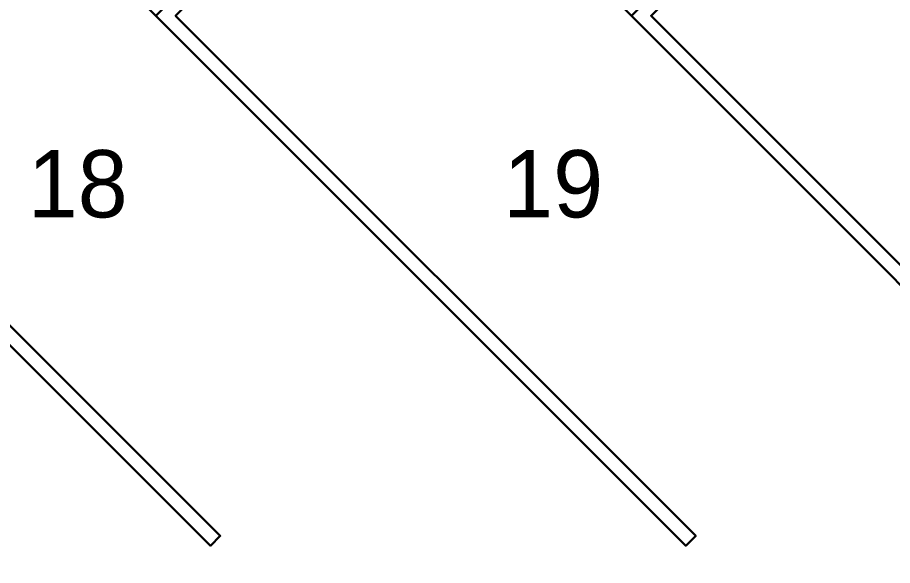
# Model space of a CAD drawing. Header units: millimetres. Extents: x 3006 to 6000, y 1661 to 3774.
# Drawn here: x 4678.3 to 4684.55, y 1829.19 to 1833.1 of the extents above; entities that cross this region are included whole.
import ezdxf

# ---------------------------------------------------------------- set-up
doc = ezdxf.new("R2010")
doc.units = ezdxf.units.MM
doc.header["$LTSCALE"] = 10
doc.layers.add('.20 hachura', color=185, linetype='Continuous')
doc.layers.add('Escrita', color=34, linetype='Continuous')
doc.layers.add('.30', color=50, linetype='Continuous', lineweight=30)
doc.layers.add('COTAS', color=230, linetype='Continuous', lineweight=15)
doc.styles.add('Texto Wilian', font='himalaya.ttf')
doc.dimstyles.new('Cota 1-200 Exter WMJ', dxfattribs={"dimtxt": 0.32, "dimasz": 0.13, "dimexe": 0.05, "dimexo": 0.3, "dimgap": 0.03, "dimtad": 1, "dimzin": 1, "dimtxsty": 'Texto Wilian', "dimblk": 'BOXFILLED', "dimcen": 0, "dimclrd": 230, "dimclre": 230, "dimclrt": 104, "dimazin": 0, "dimtfac": 1, "dimtix": 1, "dimtmove": 0, "dimatfit": 3, "dimfxl": 0.4, "dimfxlon": 1, "dimlwd": 20, "dimarcsym": 2})

# ---------------------------------------------------------------- blocks, each defined once
blk = doc.blocks.new('_BoxFilled')
at = {"color": 0, "linetype": 'ByBlock', "lineweight": -2}
blk.add_line((-0.5, 0), (-1, 0), dxfattribs=at)
at = {"color": 0, "linetype": 'ByBlock'}
blk.add_solid([(-0.5, 0.5), (0.5, 0.5), (-0.5, -0.5), (0.5, -0.5)], dxfattribs=at)
blk = doc.blocks.new('*D830')
at = {"layer": 'COTAS', "color": 230, "lineweight": -2, "ltscale": 10, "transparency": 16777216}
for p, q in [((4617.0118, 1825.5755), (4617.0118, 1825.1255)), ((4735.0077, 1825.5755), (4735.0077, 1825.1255))]:
    blk.add_line(p, q, dxfattribs=at)
at = {"layer": 'COTAS', "color": 230, "linetype": 'Continuous', "lineweight": 20, "ltscale": 10, "transparency": 16777216}
blk.add_line((4734.8777, 1825.1755), (4617.1418, 1825.1755), dxfattribs=at)
at = {"layer": 'Defpoints', "color": 0, "ltscale": 10, "transparency": 16777216}
for p in [(4735.0077, 1832.4959), (4617.0118, 1827.7489), (4617.0118, 1825.1755)]:
    blk.add_point(p, dxfattribs=at)
at = {"layer": 'COTAS', "color": 230, "lineweight": 20, "ltscale": 10, "transparency": 16777216, "xscale": 0.13, "yscale": 0.13, "zscale": 0.13, "rotation": 180}
blk.add_blockref('_BoxFilled', (4617.0118, 1825.1755), dxfattribs=at)
at = {"layer": 'COTAS', "color": 230, "lineweight": 20, "ltscale": 10, "transparency": 16777216, "xscale": 0.13, "yscale": 0.13, "zscale": 0.13}
blk.add_blockref('_BoxFilled', (4735.0077, 1825.1755), dxfattribs=at)
at = {"layer": 'COTAS', "color": 104, "ltscale": 10, "transparency": 16777216, "insert": (4676.0098, 1825.4048), "char_height": 0.32, "attachment_point": 5, "style": 'Texto Wilian'}
blk.add_mtext('118,00', dxfattribs=at)
blk = doc.blocks.new('*D831')
at = {"layer": 'COTAS', "color": 230, "lineweight": -2, "ltscale": 10, "transparency": 16777216}
for p, q in [((4617.0095, 1823.8635), (4617.0095, 1823.4135)), ((4739.0094, 1823.8635), (4739.0094, 1823.4135))]:
    blk.add_line(p, q, dxfattribs=at)
at = {"layer": 'COTAS', "color": 230, "linetype": 'Continuous', "lineweight": 20, "ltscale": 10, "transparency": 16777216}
blk.add_line((4617.1395, 1823.4635), (4738.8794, 1823.4635), dxfattribs=at)
at = {"layer": 'Defpoints', "color": 0, "ltscale": 10, "transparency": 16777216}
for p in [(4739.0094, 1834.3459), (4617.0095, 1827.6489), (4739.0094, 1823.4635)]:
    blk.add_point(p, dxfattribs=at)
at = {"layer": 'COTAS', "color": 230, "lineweight": 20, "ltscale": 10, "transparency": 16777216, "xscale": 0.13, "yscale": 0.13, "zscale": 0.13, "rotation": 180}
blk.add_blockref('_BoxFilled', (4617.0095, 1823.4635), dxfattribs=at)
at = {"layer": 'COTAS', "color": 230, "lineweight": 20, "ltscale": 10, "transparency": 16777216, "xscale": 0.13, "yscale": 0.13, "zscale": 0.13}
blk.add_blockref('_BoxFilled', (4739.0094, 1823.4635), dxfattribs=at)
at = {"layer": 'COTAS', "color": 104, "ltscale": 10, "transparency": 16777216, "insert": (4678.0094, 1823.6928), "char_height": 0.32, "attachment_point": 5, "style": 'Texto Wilian'}
blk.add_mtext('122,00', dxfattribs=at)

msp = doc.modelspace()

# ---------------------------------------------------------------- hatches: boundary and pattern name
at = {"layer": '.20 hachura', "true_color": 0x0a7808}
h = msp.add_hatch(dxfattribs=at)
h.set_pattern_fill('CROSS', color=96, scale=0.01)
h.paths.add_polyline_path([(4638.6326, 1835.0489), (4640.3296, 1833.3518), (4642.0267, 1835.0489), (4644.8548, 1832.2208), (4648.3829, 1835.7489), (4617.1295, 1835.7489), (4617.1294, 1833.9104), (4618.2679, 1835.0489), (4619.965, 1833.3518), (4621.662, 1835.0489), (4623.3591, 1833.3518), (4625.0561, 1835.0489), (4626.7532, 1833.3518), (4628.4502, 1835.0489), (4630.1473, 1833.3518), (4631.8444, 1835.0489), (4633.5414, 1833.3518), (4635.2385, 1835.0489), (4636.9355, 1833.3518)])
h.paths.add_polyline_path([(4653.9061, 1835.0489), (4655.6031, 1833.3518), (4657.3002, 1835.0489), (4658.9973, 1833.3518), (4660.6943, 1835.0489), (4662.3914, 1833.3518), (4664.0884, 1835.0489), (4665.7855, 1833.3518), (4667.4825, 1835.0489), (4669.1796, 1833.3518), (4670.8767, 1835.0489), (4672.5737, 1833.3518), (4674.2708, 1835.0489), (4675.9678, 1833.3518), (4677.6649, 1835.0489), (4679.3619, 1833.3518), (4681.059, 1835.0489), (4682.756, 1833.3518), (4684.4531, 1835.0489), (4686.1502, 1833.3518), (4687.8472, 1835.0489), (4689.5443, 1833.3518), (4691.2413, 1835.0489), (4692.9384, 1833.3518), (4694.6354, 1835.0489), (4696.3325, 1833.3518), (4698.0296, 1835.0489), (4699.7266, 1833.3518), (4701.4237, 1835.0489), (4703.1207, 1833.3518), (4704.8178, 1835.0489), (4706.5148, 1833.3518), (4708.2119, 1835.0489), (4711.04, 1832.2208), (4714.5681, 1835.7489), (4690.3861, 1835.7627), (4650.8436, 1835.7489), (4650.3278, 1835.2331), (4652.209, 1833.3518)])
h.paths.add_polyline_path([(4719.9816, 1835.7489), (4717.0288, 1835.7489), (4716.513, 1835.2331), (4718.3772, 1833.3689), (4719.9816, 1833.3689)])
h.paths.add_polyline_path([(4723.5816, 1830.6289), (4721.7216, 1830.6289), (4721.7216, 1830.0244), (4723.3972, 1828.3489), (4723.5816, 1828.3489)])
h.paths.add_polyline_path([(4732.2923, 1835.7489), (4731.0923, 1835.7489), (4731.0923, 1834.5489), (4732.2923, 1834.5489)])
edge = h.paths.add_edge_path()
edge.add_line((4738.881, 1830.4289), (4736.2294, 1830.4289))
edge.add_line((4736.2294, 1830.4289), (4736.2373, 1827.7779))
edge.add_arc((4735.783, 1830.8746), 3.1299, 278.34522, 351.8122)

# ---------------------------------------------------------------- linework, layer by layer
at = {"layer": '.30', "color": 50, "lineweight": 30}
for points in [[(4679.3619, 1833.1821), (4677.6649, 1834.8792), (4675.8971, 1833.1114), (4679.6801, 1829.3284), (4679.6801, 1829.3284), (4679.7508, 1829.3991), (4676.0385, 1833.1114), (4677.6649, 1834.7378), (4679.2912, 1833.1114)], [(4682.756, 1833.1821), (4681.059, 1834.8792), (4679.2912, 1833.1114), (4683.0742, 1829.3284), (4683.0742, 1829.3284), (4683.145, 1829.3991), (4679.4326, 1833.1114), (4681.059, 1834.7378), (4682.6853, 1833.1114)], [(4686.1502, 1833.1821), (4684.4531, 1834.8792), (4682.6853, 1833.1114), (4686.4684, 1829.3284), (4686.4684, 1829.3284), (4686.5391, 1829.3991), (4682.8268, 1833.1114), (4684.4531, 1834.7378), (4686.0795, 1833.1114)]]:
    msp.add_lwpolyline(points, dxfattribs=at)

# ---------------------------------------------------------------- texts
at = {"layer": 'Escrita', "char_height": 0.48, "width": 6.623165, "attachment_point": 1, "style": 'Texto Wilian'}
for s, insert in [('18', (4678.3764, 1832.1526)), ('19', (4681.7705, 1832.1526))]:
    msp.add_mtext(s, dxfattribs=dict(at, insert=insert))

# ---------------------------------------------------------------- dimensions: what is measured, and where the dimension line sits
at = {"layer": 'COTAS', "ltscale": 10}
for base, p1, p2, picture, middle in [((4739.0094, 1823.4635), (4617.0095, 1827.6489), (4739.0094, 1834.3459), '*D831', (4678.0094, 1823.6928)), ((4617.0118, 1825.1755), (4735.0077, 1832.4959), (4617.0118, 1827.7489), '*D830', (4676.0098, 1825.4048))]:
    dim = msp.add_linear_dim(base=base, p1=p1, p2=p2, dimstyle='Cota 1-200 Exter WMJ', dxfattribs=at)
    dim.commit()
    dim.dimension.update_dxf_attribs({"geometry": picture, "text_midpoint": middle})

doc.saveas('drawing.dxf')
